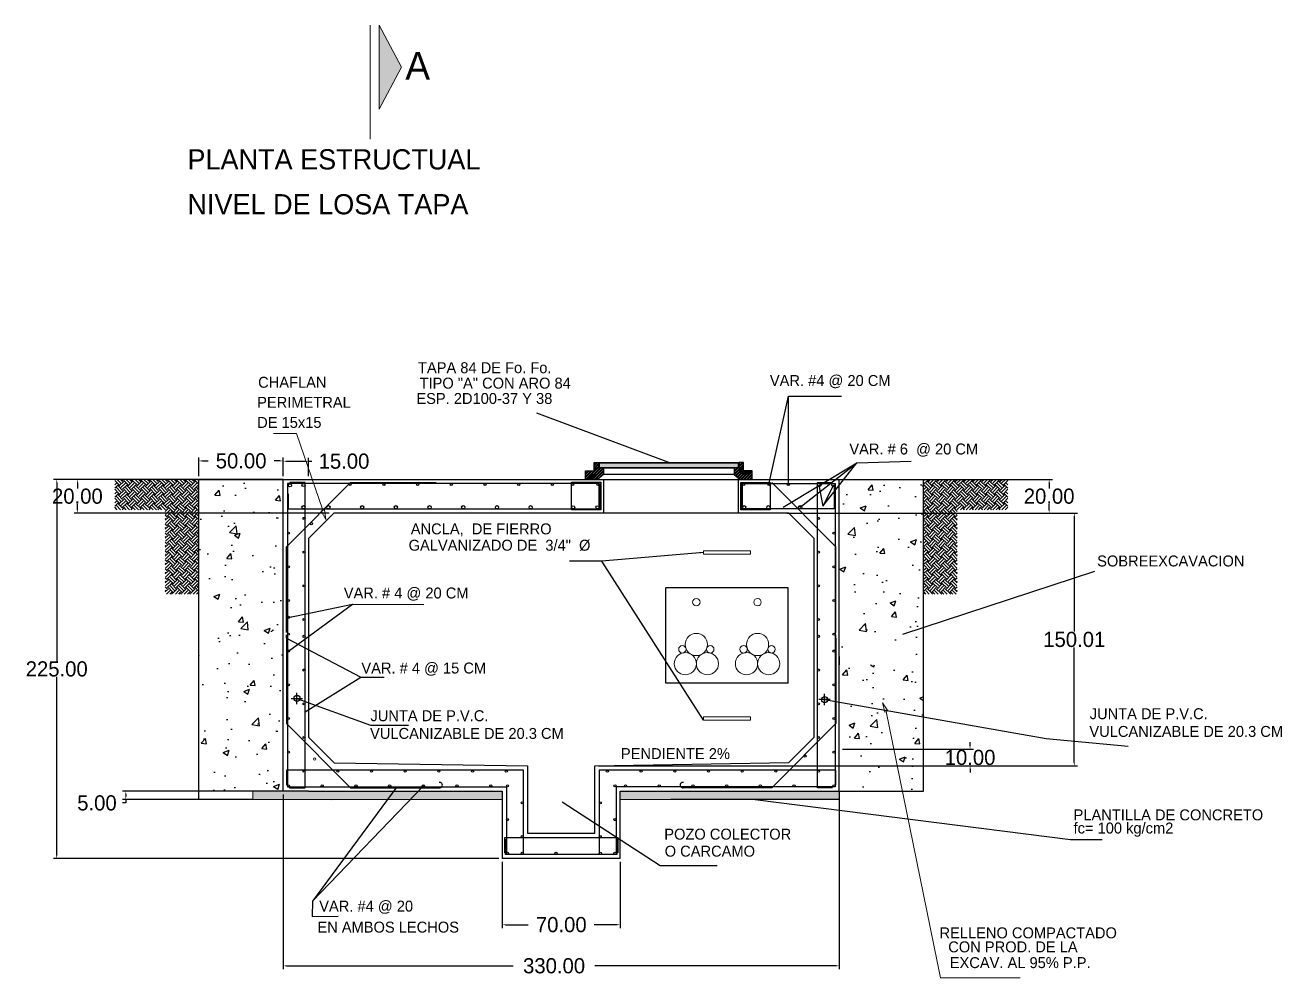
# Model space of a CAD drawing. Header units: centimetres. Extents: x 96 to 420531, y -3168 to 2218.
# Drawn here: x 1192 to 1937, y 1117 to 1683 of the extents above; entities that cross this region are included whole.
import ezdxf

# ---------------------------------------------------------------- set-up
doc = ezdxf.new("R2010")
doc.units = ezdxf.units.CM
doc.header["$LTSCALE"] = 10
doc.header["$MEASUREMENT"] = 0
doc.layers.get('0').update_dxf_attribs({"linetype": 'CONTINUOUS'})
doc.layers.get('DEFPOINTS').update_dxf_attribs({"color": 2, "linetype": 'CONTINUOUS'})
for name, color, linetype in [('CONCRETO', 7, 'CONTINUOUS'), ('DIM', 7, 'CONTINUOUS'), ('Ductos', 30, 'CONTINUOUS'), ('HERRAJE', 13, 'CONTINUOUS'), ('REGISTRO', 1, 'CONTINUOUS'), ('TAPA', 120, 'CONTINUOUS'), ('TEXTOS', 7, 'CONTINUOUS'), ('TIERRA', 32, 'CONTINUOUS'), ('VARILLAS', 30, 'CONTINUOUS')]:
    doc.layers.add(name, color=color, linetype=linetype)
doc.styles.get("Standard").update_dxf_attribs({"font": ''})
doc.styles.add('Zurich', font='')
doc.styles.get('Standard').set_extended_font_data('Zurich Ex BT')
doc.styles.get('Zurich').set_extended_font_data('Zurich Ex BT')
doc.dimstyles.get("Standard").update_dxf_attribs({"dimtxt": 9, "dimasz": 2, "dimexe": 2, "dimexo": 2, "dimgap": 0.09, "dimtad": 0, "dimtih": 1, "dimtoh": 1, "dimzin": 0, "dimdsep": 46, "dimtxsty": 'Standard', "dimcen": 0.09, "dimadec": 0, "dimazin": 0, "dimtfac": 1, "dimtofl": 0, "dimtmove": 0, "dimatfit": 3, "dimfxl": 0, "dimtolj": 1, "dimtzin": 0, "dimarcsym": 0})
pattern_1 = [(45, (846.8889, 1270.7459), (-0.8838835, 0.8838835), []), (45, (846.8889, 1271.3709), (-0.8838835, 0.8838835), [])]

# ---------------------------------------------------------------- blocks, each defined once
blk = doc.blocks.new('_ClosedBlank')
at = {"color": 0, "linetype": 'ByBlock', "lineweight": -2}
for p, q in [((-1, 0.17), (0, 0)), ((-1, 0.17), (-1, -0.17)), ((0, 0), (-1, -0.17))]:
    blk.add_line(p, q, dxfattribs=at)
blk = doc.blocks.new('*D27')
at = {"layer": 'DEFPOINTS', "color": 0}
for p in [(1222.55, 1413.04), (1344.72, 1413.04), (1373.92, 1393.04)]:
    blk.add_point(p, dxfattribs=at)
at = {"layer": 'DIM', "color": 0, "lineweight": -2}
for p, q in [((1342.72, 1413.04), (1220.55, 1413.04)), ((1222.55, 1411.04), (1222.55, 1407.71)), ((1222.55, 1395.04), (1222.55, 1398.37)), ((1371.92, 1393.04), (1220.55, 1393.04))]:
    blk.add_line(p, q, dxfattribs=at)
at = {"layer": 'DIM', "color": 0}
for points in [[(1222.21, 1411.04), (1222.88, 1411.04), (1222.55, 1413.04)], [(1222.21, 1395.04), (1222.88, 1395.04), (1222.55, 1393.04)]]:
    blk.add_solid(points, dxfattribs=at)
at = {"layer": 'DIM', "color": 0, "insert": (1222.55, 1403.04), "char_height": 9, "attachment_point": 5}
blk.add_mtext('\\A1;20.00', dxfattribs=at)
blk = doc.blocks.new('*D28')
at = {"layer": 'DEFPOINTS', "color": 0}
for p in [(1326.62, 1228.04), (1251.28, 1223.04), (1326.62, 1223.04)]:
    blk.add_point(p, dxfattribs=at)
at = {"layer": 'DIM', "color": 0, "lineweight": -2}
for p, q in [((1324.62, 1228.04), (1249.28, 1228.04)), ((1251.28, 1226.04), (1251.28, 1225.04)), ((1324.62, 1223.04), (1249.28, 1223.04)), ((1251.28, 1221.04), (1249.28, 1221.04)), ((1251.28, 1223.04), (1251.28, 1221.04))]:
    blk.add_line(p, q, dxfattribs=at)
at = {"layer": 'DIM', "color": 0}
for points in [[(1250.95, 1226.04), (1251.61, 1226.04), (1251.28, 1228.04)], [(1250.95, 1225.04), (1251.61, 1225.04), (1251.28, 1223.04)]]:
    blk.add_solid(points, dxfattribs=at)
at = {"layer": 'DIM', "color": 0, "insert": (1234.16, 1221.04), "char_height": 9, "attachment_point": 5}
blk.add_mtext('\\A1;5.00', dxfattribs=at)
blk = doc.blocks.new('*D29')
at = {"layer": 'DEFPOINTS', "color": 0}
for p in [(1344.72, 1424.01), (1294.72, 1413.04), (1344.72, 1413.04)]:
    blk.add_point(p, dxfattribs=at)
at = {"layer": 'DIM', "color": 0, "lineweight": -2}
for p, q in [((1294.72, 1415.04), (1294.72, 1426.01)), ((1344.72, 1415.04), (1344.72, 1426.01)), ((1296.72, 1424.01), (1300.09, 1424.01)), ((1342.72, 1424.01), (1339.35, 1424.01))]:
    blk.add_line(p, q, dxfattribs=at)
at = {"layer": 'DIM', "color": 0}
for points in [[(1296.72, 1424.34), (1296.72, 1423.67), (1294.72, 1424.01)], [(1342.72, 1424.34), (1342.72, 1423.67), (1344.72, 1424.01)]]:
    blk.add_solid(points, dxfattribs=at)
at = {"layer": 'DIM', "color": 0, "insert": (1319.72, 1424.01), "char_height": 9, "attachment_point": 5}
blk.add_mtext('\\A1;50.00', dxfattribs=at)
blk = doc.blocks.new('*D30')
at = {"layer": 'DEFPOINTS', "color": 0}
for p in [(1359.72, 1423.82), (1344.72, 1413.04), (1359.72, 1413.04)]:
    blk.add_point(p, dxfattribs=at)
at = {"layer": 'DIM', "color": 0, "lineweight": -2}
for p, q in [((1344.72, 1415.04), (1344.72, 1425.82)), ((1359.72, 1415.04), (1359.72, 1425.82)), ((1346.72, 1423.82), (1357.72, 1423.82)), ((1359.72, 1423.82), (1361.72, 1423.82))]:
    blk.add_line(p, q, dxfattribs=at)
at = {"layer": 'DIM', "color": 0}
for points in [[(1346.72, 1424.16), (1346.72, 1423.49), (1344.72, 1423.82)], [(1357.72, 1424.16), (1357.72, 1423.49), (1359.72, 1423.82)]]:
    blk.add_solid(points, dxfattribs=at)
at = {"layer": 'DIM', "color": 0, "insert": (1380.78, 1423.82), "char_height": 9, "attachment_point": 5}
blk.add_mtext('\\A1;15.00', dxfattribs=at)
blk = doc.blocks.new('*D31')
at = {"layer": 'DEFPOINTS', "color": 0}
for p in [(1674.72, 1413.04), (1641.55, 1393.04), (1799.27, 1393.04)]:
    blk.add_point(p, dxfattribs=at)
at = {"layer": 'DIM', "color": 0, "lineweight": -2}
for p, q in [((1676.72, 1413.04), (1801.27, 1413.04)), ((1799.27, 1411.04), (1799.27, 1407.71)), ((1799.27, 1395.04), (1799.27, 1398.37)), ((1643.55, 1393.04), (1801.27, 1393.04))]:
    blk.add_line(p, q, dxfattribs=at)
at = {"layer": 'DIM', "color": 0}
for points in [[(1798.94, 1411.04), (1799.6, 1411.04), (1799.27, 1413.04)], [(1798.94, 1395.04), (1799.6, 1395.04), (1799.27, 1393.04)]]:
    blk.add_solid(points, dxfattribs=at)
at = {"layer": 'DIM', "color": 0, "insert": (1799.27, 1403.04), "char_height": 9, "attachment_point": 5}
blk.add_mtext('\\A1;20.00', dxfattribs=at)
blk = doc.blocks.new('*D32')
at = {"layer": 'DEFPOINTS', "color": 0}
for p in [(1644.72, 1393.04), (1529.72, 1243.04), (1814.18, 1243.04)]:
    blk.add_point(p, dxfattribs=at)
at = {"layer": 'DIM', "color": 0, "lineweight": -2}
for p, q in [((1646.72, 1393.04), (1816.18, 1393.04)), ((1814.18, 1391.04), (1814.18, 1322.7)), ((1814.18, 1245.04), (1814.18, 1313.37)), ((1531.72, 1243.04), (1816.18, 1243.04))]:
    blk.add_line(p, q, dxfattribs=at)
at = {"layer": 'DIM', "color": 0}
for points in [[(1813.85, 1391.04), (1814.52, 1391.04), (1814.18, 1393.04)], [(1813.85, 1245.04), (1814.52, 1245.04), (1814.18, 1243.04)]]:
    blk.add_solid(points, dxfattribs=at)
at = {"layer": 'DIM', "color": 0, "insert": (1814.18, 1318.04), "char_height": 9, "attachment_point": 5}
blk.add_mtext('\\A1;150.01', dxfattribs=at)
blk = doc.blocks.new('*D33')
at = {"layer": 'DEFPOINTS', "color": 0}
for p in [(1674.72, 1253.04), (1752.34, 1253.04), (1674.72, 1243.04)]:
    blk.add_point(p, dxfattribs=at)
at = {"layer": 'DIM', "color": 0, "lineweight": -2}
for p, q in [((1676.72, 1253.04), (1754.34, 1253.04)), ((1752.34, 1255.04), (1752.34, 1257.04)), ((1676.72, 1243.04), (1754.34, 1243.04)), ((1752.34, 1241.04), (1752.34, 1239.04))]:
    blk.add_line(p, q, dxfattribs=at)
at = {"layer": 'DIM', "color": 0}
for points in [[(1752, 1255.04), (1752.67, 1255.04), (1752.34, 1253.04)], [(1752, 1241.04), (1752.67, 1241.04), (1752.34, 1243.04)]]:
    blk.add_solid(points, dxfattribs=at)
at = {"layer": 'DIM', "color": 0, "insert": (1752.34, 1248.04), "char_height": 9, "attachment_point": 5}
blk.add_mtext('\\A1;10.00', dxfattribs=at)
blk = doc.blocks.new('*D36')
at = {"layer": 'DEFPOINTS', "color": 0}
for p in [(1474.72, 1188.04), (1544.72, 1188.04), (1544.72, 1148.82)]:
    blk.add_point(p, dxfattribs=at)
at = {"layer": 'DIM', "color": 0, "lineweight": -2}
for p, q in [((1474.72, 1186.04), (1474.72, 1146.82)), ((1544.72, 1186.04), (1544.72, 1146.82)), ((1476.72, 1148.82), (1490.14, 1148.82)), ((1542.72, 1148.82), (1529.3, 1148.82))]:
    blk.add_line(p, q, dxfattribs=at)
at = {"layer": 'DIM', "color": 0}
for points in [[(1476.72, 1149.15), (1476.72, 1148.49), (1474.72, 1148.82)], [(1542.72, 1149.15), (1542.72, 1148.49), (1544.72, 1148.82)]]:
    blk.add_solid(points, dxfattribs=at)
at = {"layer": 'DIM', "color": 0, "insert": (1509.72, 1148.82), "char_height": 9, "attachment_point": 5}
blk.add_mtext('\\A1;70.00', dxfattribs=at)
blk = doc.blocks.new('*D37')
at = {"layer": 'DEFPOINTS', "color": 0}
for p in [(1344.72, 1228.04), (1674.72, 1228.04), (1674.72, 1124.41)]:
    blk.add_point(p, dxfattribs=at)
at = {"layer": 'DIM', "color": 0, "lineweight": -2}
for p, q in [((1344.72, 1226.04), (1344.72, 1122.41)), ((1674.72, 1226.04), (1674.72, 1122.41)), ((1346.72, 1124.41), (1481.24, 1124.41)), ((1672.72, 1124.41), (1529.68, 1124.41))]:
    blk.add_line(p, q, dxfattribs=at)
at = {"layer": 'DIM', "color": 0}
for points in [[(1346.72, 1124.74), (1346.72, 1124.07), (1344.72, 1124.41)], [(1672.72, 1124.74), (1672.72, 1124.07), (1674.72, 1124.41)]]:
    blk.add_solid(points, dxfattribs=at)
at = {"layer": 'DIM', "color": 0, "insert": (1505.46, 1124.41), "char_height": 9, "attachment_point": 5}
blk.add_mtext('\\A1;330.00', dxfattribs=at)
blk = doc.blocks.new('*D79')
at = {"layer": 'DEFPOINTS', "color": 0}
for p in [(1294.72, 1413.04), (1210.28, 1188.04), (1474.72, 1188.04)]:
    blk.add_point(p, dxfattribs=at)
at = {"layer": 'DIM', "color": 0, "lineweight": -2}
for p, q in [((1292.72, 1413.04), (1208.28, 1413.04)), ((1210.28, 1411.04), (1210.28, 1305.2)), ((1210.28, 1190.04), (1210.28, 1295.87)), ((1472.72, 1188.04), (1208.28, 1188.04))]:
    blk.add_line(p, q, dxfattribs=at)
at = {"layer": 'DIM', "color": 0}
for points in [[(1209.95, 1411.04), (1210.62, 1411.04), (1210.28, 1413.04)], [(1209.95, 1190.04), (1210.62, 1190.04), (1210.28, 1188.04)]]:
    blk.add_solid(points, dxfattribs=at)
at = {"layer": 'DIM', "color": 0, "insert": (1210.28, 1300.54), "char_height": 9, "attachment_point": 5}
blk.add_mtext('\\A1;225.00', dxfattribs=at)

msp = doc.modelspace()

# ---------------------------------------------------------------- hatches: boundary and pattern name
at = {"layer": 'CONCRETO'}
h = msp.add_hatch(dxfattribs=at)
h.set_pattern_fill('AR-CONC', color=256, scale=5, style=0)
h.set_pattern_definition([(50, (-8725.815, 2984.308), (35.86301, -3.13761), [3.75, -41.25]), (355, (-8725.815, 2984.308), (-6.93757, 37.60961), [3, -33]), (100.4514, (-8722.826, 2984.046), (28.92547, 34.47198), [3.18701, -35.0571]), (46.1842, (-8725.815, 2994.31), (53.36205, -8.27595), [5.625, -61.875]), (96.6356, (-8721.37, 2993.62), (46.73314, 48.7059), [4.78051, -52.58565]), (351.1842, (-8725.815, 2994.31), (46.7331, 48.70593), [4.5, -49.5]), (21, (-8720.815, 2991.808), (29.84535, -20.130945), [3.75, -41.25]), (326, (-8720.815, 2991.808), (12.16577, 36.2575), [3, -33]), (71.4514, (-8718.328, 2990.13), (42.01113, 16.12652), [3.18701, -35.0571]), (37.5, (-8725.815, 2984.308), (0.607993, 16.644693), [0, -32.6, 0, -33.5, 0, -33.125]), (7.5, (-8725.815, 2984.308), (13.153477, 19.720586), [0, -19.1, 0, -31.85, 0, -12.625]), (327.5, (-8736.965, 2984.308), (26.691122, -1.127744), [0, -12.5, 0, -39, 0, -51.75]), (317.5, (-8741.965, 2984.308), (29.15931, 5.00525), [0, -16.25, 0, -25.9, 0, -36.75])])
h.paths.add_polyline_path([(1724.722, 1413.037), (1674.722, 1413.037), (1674.722, 1320.38), (1674.722, 1308.035), (1724.722, 1308.035)])
h.paths.add_polyline_path([(1700.286, 1280.445), (1703.505, 1275.622), (1702.636, 1275.23), (1712.256, 1228.035), (1724.722, 1228.035), (1724.722, 1303.035), (1674.722, 1303.035), (1674.722, 1228.035), (1712.256, 1228.035), (1702.636, 1275.23), (1701.766, 1274.839)])
h.paths.add_polyline_path([(1294.722, 1228.035), (1344.722, 1228.035), (1344.722, 1413.037), (1294.722, 1413.037)])
h.paths.add_polyline_path([(1326.622, 1228.035), (1294.722, 1228.035), (1294.722, 1223.035), (1326.622, 1223.035)])
h = msp.add_hatch(dxfattribs=at)
h.set_pattern_fill('AR-CONC', color=256, style=0)
h.set_pattern_definition([(50, (-2696.422, 2211.378), (7.172602, -0.627521), [0.75, -8.25]), (355, (-2696.422, 2211.378), (-1.387513, 7.521921), [0.6, -6.6]), (100.4514, (-2695.8244, 2211.326), (5.785094, 6.894395), [0.637402, -7.011421]), (46.1842, (-2696.422, 2213.378), (10.67241, -1.65519), [1.125, -12.375]), (96.6356, (-2695.533, 2213.24), (9.346627, 9.741179), [0.956103, -10.51713]), (351.1842, (-2696.422, 2213.378), (9.34662, 9.741186), [0.9, -9.9]), (21, (-2695.422, 2212.878), (5.9690705, -4.026189), [0.75, -8.25]), (326, (-2695.422, 2212.878), (2.433153, 7.2515), [0.6, -6.6]), (71.4514, (-2694.925, 2212.5425), (8.402226, 3.225305), [0.637402, -7.011421]), (37.5, (-2696.422, 2211.378), (0.1215986, 3.3289385), [0, -6.52, 0, -6.7, 0, -6.625]), (7.5, (-2696.422, 2211.378), (2.6306954, 3.944117), [0, -3.82, 0, -6.37, 0, -2.525]), (327.5, (-2698.652, 2211.378), (5.3382244, -0.2255487), [0, -2.5, 0, -7.8, 0, -10.35]), (317.5, (-2699.652, 2211.378), (5.8318617, 1.00105), [0, -3.25, 0, -5.18, 0, -7.35])])
h.paths.add_polyline_path([(1674.722, 1228.035), (1644.722, 1228.035), (1544.722, 1228.035), (1544.722, 1223.035), (1574.722, 1223.035), (1674.722, 1223.035)])
h.paths.add_polyline_path([(1474.722, 1228.035), (1359.722, 1228.035), (1344.722, 1228.035), (1326.622, 1228.035), (1326.622, 1223.035), (1474.722, 1223.035)])
at = {"layer": 'HERRAJE'}
h = msp.add_hatch(dxfattribs=at)
h.set_pattern_fill('STEEL', color=256, scale=10, style=0)
h.set_pattern_definition(pattern_1)
h.paths.add_polyline_path([(1529.172, 1418.037), (1524.172, 1418.037), (1524.172, 1413.037), (1531.322, 1413.037), (1534.822, 1416.037), (1534.822, 1419.837), (1531.822, 1419.837), (1531.822, 1423.037), (1529.172, 1423.037)])
h = msp.add_hatch(dxfattribs=at)
h.set_pattern_fill('STEEL', color=256, scale=10, style=0)
h.set_pattern_definition(pattern_1)
h.paths.add_polyline_path([(1617.972, 1418.037), (1617.972, 1423.037), (1615.322, 1423.037), (1615.322, 1419.837), (1612.322, 1419.837), (1612.322, 1416.037), (1615.822, 1413.037), (1622.972, 1413.037), (1622.972, 1418.037)])
at = {"layer": 'TAPA'}
h = msp.add_hatch(dxfattribs=at)
h.set_pattern_fill('DOTS', color=256, scale=10, style=0)
h.set_pattern_definition([(0, (-8725.81475, 2954.30785), (0.3125, 0.625), [0, -0.625])])
h.paths.add_polyline_path([(1532.422, 1422.837), (1614.722, 1422.837), (1614.722, 1419.837), (1532.422, 1419.837)])
at = {"layer": 'TIERRA'}
h = msp.add_hatch(dxfattribs=at)
h.set_pattern_fill('EARTH', color=256, scale=15, angle=45, style=0)
h.set_pattern_definition([(135, (4747.543, 126.4145), (-4e-16, 5.303301), [3.75, -3.75]), (135, (4748.5374, 127.409), (-4e-16, 5.303301), [3.75, -3.75]), (135, (4749.5318, 128.4033), (-4e-16, 5.303301), [3.75, -3.75]), (45, (4749.5318, 129.066), (5.303301, 4e-16), [3.75, -3.75]), (45, (4748.5374, 130.0605), (5.303301, 4e-16), [3.75, -3.75]), (45, (4747.543, 131.055), (5.303301, 4e-16), [3.75, -3.75])])
h.paths.add_polyline_path([(1294.722, 1413.037), (1244.722, 1413.037), (1244.722, 1395.037), (1274.722, 1395.037), (1274.722, 1345.037), (1294.722, 1345.037), (1294.722, 1393.037)])
h = msp.add_hatch(dxfattribs=at)
h.set_pattern_fill('EARTH', color=256, scale=15, angle=45, style=0)
h.set_pattern_definition([(45, (-1728.0996, 126.4145), (4e-16, 5.303301), [3.75, -3.75]), (45, (-1729.094, 127.409), (4e-16, 5.303301), [3.75, -3.75]), (45, (-1730.0883, 128.4033), (4e-16, 5.303301), [3.75, -3.75]), (135, (-1730.0883, 129.066), (-5.303301, 4e-16), [3.75, -3.75]), (135, (-1729.094, 130.0605), (-5.303301, 4e-16), [3.75, -3.75]), (135, (-1728.0996, 131.055), (-5.303301, 4e-16), [3.75, -3.75])])
h.paths.add_polyline_path([(1724.722, 1413.037), (1774.722, 1413.037), (1774.722, 1395.037), (1744.722, 1395.037), (1744.722, 1345.037), (1724.722, 1345.037), (1724.722, 1393.037)])

# ---------------------------------------------------------------- linework, layer by layer
at = {"layer": 'CONCRETO'}
for p, q in [((1294.722, 1223.035), (1294.722, 1413.037)), ((1344.722, 1413.037), (1294.722, 1413.037)), ((1344.722, 1228.035), (1344.722, 1413.037)), ((1674.722, 1413.037), (1724.722, 1413.037)), ((1674.722, 1320.38), (1674.722, 1413.037)), ((1724.722, 1228.035), (1724.722, 1413.037)), ((1674.722, 1228.035), (1674.722, 1320.38)), ((1344.722, 1228.035), (1326.622, 1228.035)), ((1674.722, 1228.035), (1724.722, 1228.035)), ((1674.722, 1228.035), (1674.722, 1223.035)), ((1326.622, 1223.035), (1294.722, 1223.035)), ((1674.722, 1223.035), (1574.722, 1223.035))]:
    msp.add_line(p, q, dxfattribs=at)
at = {"layer": 'DIM'}
for p, q in [((1294.722, 1413.037), (1344.722, 1413.037)), ((1344.722, 1228.035), (1294.722, 1228.035)), ((1674.722, 1226.035), (1674.722, 1194.255))]:
    msp.add_line(p, q, dxfattribs=at)
at = {"layer": 'Ductos'}
for centre in [(1348.718, 1409.555), (1356.762, 1409.689), (1662.759, 1409.69), (1671.205, 1409.69), (1356.762, 1396.51), (1371.548, 1396.526), (1391.548, 1396.526), (1411.548, 1396.526), (1431.548, 1396.526), (1451.548, 1396.526), (1471.548, 1396.526), (1491.548, 1396.526), (1618.271, 1396.526), (1632.588, 1396.526), (1651.548, 1396.526)]:
    msp.add_circle(centre, 0.95, dxfattribs=at)
at = {"layer": 'HERRAJE'}
for p, q in [((1531.822, 1423.037), (1615.322, 1423.037)), ((1534.822, 1419.837), (1612.322, 1419.837)), ((1398.622, 1413.037), (1483.122, 1413.037)), ((1531.322, 1413.037), (1615.822, 1413.037)), ((1612.322, 1416.037), (1534.822, 1416.037))]:
    msp.add_line(p, q, dxfattribs=at)
for points in [[(1524.172, 1418.037), (1529.172, 1418.037), (1529.172, 1423.037), (1531.822, 1423.037), (1531.822, 1419.837), (1534.822, 1419.837), (1534.822, 1416.037), (1531.322, 1413.037), (1524.172, 1413.037)], [(1615.322, 1423.037), (1615.322, 1419.837), (1612.322, 1419.837), (1612.322, 1416.037), (1615.822, 1413.037), (1622.972, 1413.037), (1622.972, 1418.037), (1617.972, 1418.037), (1617.972, 1423.037)]]:
    msp.add_lwpolyline(points, close=True, dxfattribs=at)
at = {"layer": 'REGISTRO'}
for p, q in [((1344.722, 1413.037), (1674.722, 1413.037)), ((1357.721, 1411.128), (1348.721, 1411.128)), ((1534.722, 1413.037), (1534.722, 1393.386)), ((1614.722, 1413.037), (1614.722, 1393.041)), ((1671.722, 1408.541), (1671.722, 1404.541)), ((1515.822, 1395.541), (1515.822, 1395.041)), ((1655.666, 1393.041), (1659.722, 1393.041)), ((1571.728, 1292.087), (1571.728, 1348.672)), ((1644.41, 1348.672), (1571.728, 1348.672)), ((1644.41, 1292.087), (1644.41, 1348.672)), ((1294.722, 1338.309), (1294.722, 1339.153)), ((1644.41, 1292.087), (1571.728, 1292.087)), ((1359.722, 1228.035), (1344.722, 1228.035)), ((1359.722, 1228.035), (1474.722, 1228.035)), ((1474.722, 1228.036), (1474.722, 1188.036)), ((1542.222, 1230.535), (1542.222, 1230.536)), ((1544.722, 1228.035), (1644.722, 1228.035)), ((1544.722, 1188.036), (1544.722, 1228.035)), ((1644.722, 1228.035), (1674.722, 1228.035)), ((1489.722, 1203.036), (1529.722, 1203.036)), ((1544.722, 1188.036), (1474.722, 1188.036))]:
    msp.add_line(p, q, dxfattribs=at)
at = {"layer": 'REGISTRO', "lineweight": 5}
msp.add_line((1359.722, 1260.035), (1359.722, 1320.38), dxfattribs=at)
at = {"layer": 'REGISTRO'}
for points in [[(1529.722, 1243.035), (1644.722, 1245.035), (1659.722, 1260.035), (1659.722, 1320.38), (1659.722, 1378.041), (1644.722, 1393.041), (1374.722, 1393.041), (1359.722, 1378.041), (1359.722, 1320.38), (1359.722, 1260.035), (1374.853, 1244.904), (1489.722, 1243.036), (1489.722, 1203.036), (1529.722, 1203.036), (1529.722, 1243.036)], [(1357.222, 1230.035), (1348.222, 1230.035)]]:
    msp.add_lwpolyline(points, dxfattribs=at)
at = {"layer": 'REGISTRO', "lineweight": 5}
for points in [[(1594.112, 1368.672), (1622.026, 1368.672), (1622.026, 1370.562), (1594.112, 1370.562)], [(1594.112, 1270.197), (1622.026, 1270.197), (1622.026, 1272.087), (1594.112, 1272.087)]]:
    msp.add_lwpolyline(points, close=True, dxfattribs=at)
at = {"layer": 'TAPA'}
msp.add_lwpolyline([(1532.422, 1422.837), (1614.722, 1422.837), (1614.722, 1419.837), (1532.422, 1419.837)], close=True, dxfattribs=at)
at = {"layer": 'TEXTOS', "color": 0, "lineweight": 5}
msp.add_line((1396.4, 1615.011), (1396.4, 1682.575), dxfattribs=at)
at = {"layer": 'TEXTOS', "lineweight": 5}
for p, q in [((1401.714, 1682.575), (1414.938, 1657.6)), ((1401.714, 1632.625), (1401.714, 1682.575)), ((1414.938, 1657.6), (1401.714, 1632.625)), ((1344.722, 1413.037), (1344.722, 1320.38)), ((1344.722, 1320.38), (1344.722, 1413.037)), ((1601.103, 1393.091), (1601.103, 1393.041)), ((1344.3, 1383.75), (1344.3, 1383.75)), ((1671.166, 1383.75), (1671.166, 1383.75)), ((1359.722, 1320.38), (1359.722, 1378.041)), ((1343.776, 1371.278), (1343.776, 1371.278)), ((1671.691, 1371.278), (1671.691, 1371.278)), ((1344.716, 1362.621), (1344.417, 1364.238)), ((1344.192, 1354.623), (1344.192, 1354.623)), ((1344.224, 1351.068), (1344.224, 1351.068)), ((1344.455, 1332.83), (1344.455, 1332.83)), ((1343.996, 1323.223), (1343.996, 1323.223)), ((1344.148, 1318.386), (1344.148, 1318.386)), ((1671.319, 1318.386), (1671.319, 1318.386)), ((1344.615, 1300.91), (1344.615, 1300.91)), ((1347.897, 1290.541), (1347.897, 1290.541)), ((1700.666, 1278.414), (1700.666, 1278.414)), ((1344.722, 1228.035), (1326.622, 1228.035)), ((1326.622, 1228.035), (1326.622, 1223.035)), ((1326.689, 1224.714), (1326.689, 1224.714)), ((1326.803, 1227.979), (1326.803, 1227.979)), ((1326.823, 1224.487), (1326.823, 1224.487)), ((1331.378, 1228.109), (1331.378, 1228.109)), ((1332.661, 1228.499), (1332.661, 1228.499)), ((1397.677, 1227.994), (1397.677, 1227.994)), ((1422.142, 1228.023), (1422.175, 1228.035)), ((1474.231, 1227.889), (1474.231, 1227.889)), ((1560.701, 1227.976), (1560.701, 1227.976)), ((1572.708, 1227.851), (1572.708, 1227.851)), ((1654.037, 1227.948), (1654.037, 1227.948)), ((1474.722, 1223.035), (1326.622, 1223.035)), ((1373.136, 1222.726), (1373.136, 1222.726)), ((1384.745, 1222.996), (1384.745, 1222.996)), ((1387.884, 1223.021), (1387.884, 1223.021)), ((1574.722, 1223.035), (1544.722, 1223.035))]:
    msp.add_line(p, q, dxfattribs=at)
at = {"layer": 'TEXTOS'}
for p, q in [((1674.722, 1308.035), (1674.722, 1303.035)), ((1349.456, 1283.083), (1352.809, 1283.088)), ((1352.809, 1283.088), (1352.809, 1286.441)), ((1352.809, 1283.088), (1356.161, 1283.093)), ((1352.809, 1279.735), (1352.809, 1283.088)), ((1665.992, 1282.371), (1666.008, 1285.723)), ((1665.992, 1282.371), (1662.64, 1282.391)), ((1665.977, 1279.018), (1665.992, 1282.371)), ((1669.345, 1282.351), (1665.992, 1282.371))]:
    msp.add_line(p, q, dxfattribs=at)
at = {"layer": 'TEXTOS', "lineweight": 5}
msp.add_lwpolyline([(1368.228, 1394.723), (1352.561, 1440.245), (1339.018, 1440.245)], dxfattribs=at)
at = {"layer": 'TEXTOS', "lineweight": 5, "extrusion": (0, 0, -1)}
msp.add_lwpolyline([(-1702.636, 1275.23), (-1734.834, 1117.279), (-1782.038, 1117.279)], dxfattribs=at)
at = {"layer": 'TEXTOS', "linetype": 'Continuous', "lineweight": 5}
for centre, radius in [((1589.88, 1340.17), 2.195), ((1626.221, 1340.17), 2.195), ((1589.88, 1315.08), 6.585), ((1589.88, 1315.08), 6.585), ((1626.221, 1315.08), 6.585), ((1626.221, 1315.08), 6.585), ((1581.601, 1312.216), 2.195), ((1598.158, 1312.216), 2.195), ((1617.942, 1312.216), 2.195), ((1634.499, 1312.216), 2.195), ((1583.313, 1303.672), 6.585), ((1596.484, 1303.672), 6.585), ((1619.654, 1303.672), 6.585), ((1632.825, 1303.672), 6.585)]:
    msp.add_circle(centre, radius, dxfattribs=at)
at = {"layer": 'TEXTOS'}
for centre in [(1352.809, 1283.088), (1665.992, 1282.371)]:
    msp.add_circle(centre, 1.804, dxfattribs=at)
at = {"layer": 'TEXTOS', "lineweight": 5}
msp.add_solid([(1401.714, 1632.625), (1401.714, 1682.575), (1414.938, 1657.6)], dxfattribs=at)
at = {"layer": 'VARILLAS'}
for p, q in [((1616.722, 1395.541), (1616.722, 1410.654)), ((1672.722, 1373.041), (1634.722, 1411.128)), ((1347.722, 1404.541), (1347.722, 1395.541)), ((1671.722, 1404.541), (1671.722, 1395.541)), ((1671.722, 1395.541), (1616.722, 1395.541)), ((1672.722, 1322.241), (1672.722, 1373.041)), ((1346.722, 1318.922), (1346.724, 1320.717)), ((1672.722, 1318.922), (1672.719, 1320.717)), ((1435.522, 1230.035), (1437.316, 1230.038))]:
    msp.add_line(p, q, dxfattribs=at)
at = {"layer": 'VARILLAS', "lineweight": 5}
msp.add_line((1674.722, 1259.484), (1674.722, 1228.035), dxfattribs=at)
at = {"layer": 'VARILLAS'}
for points in [[(1346.722, 1322.241), (1346.722, 1373.041), (1384.722, 1411.128), (1435.522, 1411.128)], [(1532.194, 1395.541), (1532.194, 1410.628), (1347.222, 1410.628), (1347.222, 1320.38), (1347.222, 1230.535), (1477.222, 1230.535), (1477.222, 1190.536)], [(1347.722, 1395.541), (1532.722, 1395.541), (1532.722, 1410.628)], [(1348.721, 1230.035), (1357.721, 1230.035), (1357.721, 1320.38), (1357.721, 1411.128), (1348.721, 1411.128)], [(1515.822, 1395.541), (1515.822, 1410.888), (1515.822, 1411.388), (1533.222, 1411.388), (1533.222, 1395.041), (1515.822, 1395.041)], [(1617.222, 1395.541), (1617.222, 1410.628), (1672.222, 1410.628), (1672.222, 1230.535), (1542.222, 1230.535), (1542.222, 1190.536)], [(1661.722, 1320.38), (1661.722, 1411.128), (1670.722, 1411.128)], [(1670.722, 1230.035), (1661.722, 1230.035), (1661.722, 1320.38)], [(1346.722, 1318.922), (1346.722, 1268.122), (1384.722, 1230.035), (1435.522, 1230.035)], [(1672.722, 1318.922), (1672.722, 1268.122), (1634.722, 1230.035), (1582.127, 1230.038)], [(1487.222, 1190.536), (1487.222, 1240.535), (1347.222, 1240.535), (1346.722, 1240.535), (1346.722, 1231.535)], [(1672.722, 1231.535), (1672.722, 1240.535), (1532.222, 1240.535), (1532.222, 1190.536)], [(1476.222, 1191.536), (1476.222, 1200.536), (1543.222, 1200.536), (1543.222, 1191.536)], [(1542.722, 1199.538), (1542.722, 1190.536), (1476.722, 1190.536), (1476.722, 1199.536)]]:
    msp.add_lwpolyline(points, dxfattribs=at)
msp.add_lwpolyline([(1616.222, 1395.041), (1616.222, 1411.128), (1633.622, 1411.128), (1633.622, 1395.041)], close=True, dxfattribs=at)
for centre, radius in [((1384.473, 1409.997), 0.635), ((1404.473, 1409.997), 0.635), ((1424.473, 1409.997), 0.635), ((1444.473, 1409.997), 0.635), ((1464.473, 1409.997), 0.635), ((1484.473, 1409.997), 0.635), ((1504.473, 1409.997), 0.635), ((1516.454, 1410.002), 0.635), ((1531.512, 1410.002), 0.635), ((1617.922, 1409.998), 0.635), ((1632.932, 1409.998), 0.635), ((1644.505, 1409.998), 0.635), ((1516.794, 1396.461), 0.95), ((1531.206, 1396.492), 0.95), ((1357.092, 1389.895), 0.635), ((1361.355, 1386.765), 0.635), ((1662.352, 1389.895), 0.635), ((1347.875, 1381.168), 0.635), ((1671.568, 1381.168), 0.635), ((1357.092, 1369.895), 0.635), ((1662.352, 1369.895), 0.635), ((1347.875, 1361.168), 0.635), ((1671.568, 1361.168), 0.635), ((1357.092, 1349.895), 0.635), ((1662.352, 1349.895), 0.635), ((1347.875, 1341.168), 0.635), ((1671.568, 1341.168), 0.635), ((1347.875, 1331.168), 0.635), ((1357.092, 1329.895), 0.635), ((1662.352, 1329.895), 0.635), ((1347.875, 1321.168), 0.635), ((1357.092, 1319.895), 0.635), ((1662.352, 1319.895), 0.635), ((1671.568, 1321.168), 0.635), ((1347.875, 1311.168), 0.635), ((1671.568, 1311.168), 0.635), ((1357.092, 1299.895), 0.635), ((1662.352, 1299.895), 0.635), ((1347.875, 1291.168), 0.635), ((1671.568, 1291.168), 0.635), ((1357.092, 1279.895), 0.635), ((1662.352, 1279.895), 0.635), ((1347.875, 1271.168), 0.635), ((1671.568, 1271.168), 0.635), ((1357.092, 1259.895), 0.635), ((1662.352, 1259.895), 0.635), ((1347.875, 1251.168), 0.635), ((1654.431, 1248.875), 0.635), ((1671.568, 1251.168), 0.635), ((1357.092, 1239.895), 0.635), ((1377.092, 1239.895), 0.635), ((1397.092, 1239.895), 0.635), ((1417.092, 1239.895), 0.635), ((1437.092, 1239.895), 0.635), ((1457.092, 1239.895), 0.635), ((1477.087, 1239.915), 0.635), ((1537.092, 1239.895), 0.635), ((1557.092, 1239.895), 0.635), ((1577.092, 1239.895), 0.635), ((1597.092, 1239.895), 0.635), ((1617.092, 1239.895), 0.635), ((1637.092, 1239.895), 0.635), ((1662.352, 1239.895), 0.635), ((1347.875, 1231.168), 0.635), ((1367.875, 1231.168), 0.635), ((1387.875, 1231.168), 0.635), ((1407.875, 1231.168), 0.635), ((1427.875, 1231.168), 0.635), ((1447.875, 1231.168), 0.635), ((1467.875, 1231.168), 0.635), ((1477.851, 1231.194), 0.635), ((1541.593, 1231.194), 0.635), ((1547.875, 1231.168), 0.635), ((1567.875, 1231.168), 0.635), ((1587.875, 1231.168), 0.635), ((1607.875, 1231.168), 0.635), ((1627.875, 1231.168), 0.635), ((1647.875, 1231.168), 0.635), ((1671.568, 1231.168), 0.635), ((1486.586, 1221.164), 0.635), ((1532.858, 1221.164), 0.635), ((1477.851, 1211.194), 0.635), ((1541.593, 1211.194), 0.635), ((1486.586, 1201.164), 0.635), ((1532.858, 1201.164), 0.635), ((1477.851, 1191.194), 0.635), ((1486.582, 1191.253), 0.635), ((1506.582, 1191.253), 0.635), ((1532.868, 1191.194), 0.635), ((1541.575, 1191.16), 0.635)]:
    msp.add_circle(centre, radius, dxfattribs=at)
at = {"layer": 'VARILLAS', "lineweight": 5}
msp.add_circle((1363.393, 1247.082), 0.715, dxfattribs=at)
at = {"layer": 'VARILLAS'}
for centre, start, end in [((1437.569, 1231.627), 260.967999, 101.390414), ((1581.874, 1231.627), 78.609586, 279.032001)]:
    msp.add_arc(centre, 1.609, start, end, dxfattribs=at)

# ---------------------------------------------------------------- block references
at = {"layer": 'TEXTOS', "lineweight": 5, "xscale": 5.719477849638136, "yscale": 5.719477849605028, "zscale": 5.71947784961886, "rotation": 288.991210586039}
msp.add_blockref('_ClosedBlank', (1370.089, 1389.315), dxfattribs=at)
at = {"layer": 'TEXTOS', "lineweight": 5, "extrusion": (0, 0, -1), "xscale": 5.719477849639829, "yscale": 5.719477849605028, "zscale": 5.71947784961886, "rotation": 65.74947305178941}
msp.add_blockref('_ClosedBlank', (-1700.286, 1280.445), dxfattribs=at)

# ---------------------------------------------------------------- texts
at = {"layer": 'CONCRETO', "lineweight": 5, "style": 'Zurich'}
msp.add_text('PENDIENTE 2%', height=6.5, dxfattribs=at).set_placement((1545.116, 1247.085))
at = {"layer": 'TEXTOS', "color": 0, "lineweight": 5}
for s, height, p in [('A', 16.417, (1417.201, 1650.265)), ('PLANTA ESTRUCTUAL ', 12, (1287.86, 1596.943)), ('NIVEL DE LOSA TAPA', 12, (1287.86, 1570.3))]:
    msp.add_text(s, height=height, dxfattribs=at).set_placement(p)
at = {"layer": 'TEXTOS', "linetype": 'Continuous', "lineweight": 5}
for s, p in [('TAPA 84 DE Fo. Fo.', (1424.697, 1476.069)), ('TIPO "A" CON ARO 84', (1425.644, 1466.905)), ('ESP. 2D100-37 Y 38', (1423.731, 1457.797)), ('ANCLA,  DE FIERRO', (1420.425, 1380.432)), ('GALVANIZADO DE  3/4"  %%C', (1419.132, 1370.733))]:
    msp.add_text(s, height=6.5, dxfattribs=at).set_placement(p)
at = {"layer": 'TEXTOS'}
for s, p in [('CHAFLAN', (1329.816, 1467.423)), ('VAR. #4 @ 20 CM', (1633.523, 1468.452)), ('PERIMETRAL', (1329.253, 1455.508)), ('DE 15x15', (1329.253, 1443.592)), ('VAR. # 6  @ 20 CM', (1680.681, 1427.818)), ('SOBREEXCAVACION', (1827.75, 1361.385)), ('VAR. # 4 @ 20 CM', (1380.647, 1342.384)), ('VAR. # 4 @ 15 CM', (1391.095, 1297.862)), ('JUNTA DE P.V.C.', (1396.467, 1269.57)), ('JUNTA DE P.V.C.', (1823.356, 1270.757)), ('VULCANIZABLE DE 20.3 CM', (1396.241, 1259.058)), ('VULCANIZABLE DE 20.3 CM', (1823.13, 1260.245)), ('PLANTILLA DE CONCRETO', (1813.77, 1210.742)), ('fc= 100 kg/cm2', (1813.77, 1202.918)), ('POZO COLECTOR', (1570.851, 1199.299)), ('O CARCAMO', (1571.103, 1189.2)), ('VAR. #4 @ 20', (1366.079, 1156.592)), ('EN AMBOS LECHOS', (1364.979, 1144.134)), ('RELLENO COMPACTADO', (1734.192, 1140.724)), ('CON PROD. DE LA', (1739.391, 1132.415)), ('EXCAV. AL 95%%% P.P.', (1740.282, 1123.066))]:
    msp.add_text(s, height=6.5, dxfattribs=at).set_placement(p)

# ---------------------------------------------------------------- dimensions: what is measured, and where the dimension line sits
at = {"layer": 'DIM'}
for base, p1, p2, picture, middle in [((1344.722, 1424.008), (1294.722, 1413.037), (1344.722, 1413.037), '*D29', (1319.722, 1424.008)), ((1674.722, 1124.408), (1344.722, 1228.035), (1674.722, 1228.035), '*D37', (1505.461, 1124.408))]:
    dim = msp.add_linear_dim(base=base, p1=p1, p2=p2, dimstyle='Standard', dxfattribs=at)
    dim.commit()
    dim.dimension.update_dxf_attribs({"geometry": picture, "text_midpoint": middle, "dimtype": 160})
for base, p1, p2, picture, middle in [((1359.722, 1423.823), (1344.722, 1413.037), (1359.722, 1413.037), '*D30', (1380.782, 1423.823)), ((1544.722, 1148.82), (1474.722, 1188.036), (1544.722, 1188.036), '*D36', (1509.722, 1148.82))]:
    dim = msp.add_linear_dim(base=base, p1=p1, p2=p2, dimstyle='Standard', dxfattribs=at)
    dim.commit()
    dim.dimension.update_dxf_attribs({"geometry": picture, "text_midpoint": middle})
for base, p1, p2, picture, middle in [((1210.283, 1188.036), (1294.722, 1413.037), (1474.722, 1188.036), '*D79', (1210.283, 1300.537)), ((1799.271, 1393.041), (1674.722, 1413.037), (1641.551, 1393.041), '*D31', (1799.271, 1403.039)), ((1814.185, 1243.0357), (1644.7217, 1393.0414), (1529.7217, 1243.0357), '*D32', (1814.185, 1318.0386)), ((1752.336, 1253.035), (1674.722, 1243.035), (1674.722, 1253.035), '*D33', (1752.336, 1248.035)), ((1251.282, 1223.035), (1326.622, 1228.035), (1326.622, 1223.035), '*D28', (1234.163, 1221.035))]:
    dim = msp.add_linear_dim(base=base, p1=p1, p2=p2, angle=90, dimstyle='Standard', dxfattribs=at)
    dim.commit()
    dim.dimension.update_dxf_attribs({"geometry": picture, "text_midpoint": middle})
dim = msp.add_linear_dim(base=(1222.548, 1413.037), p1=(1373.916, 1393.041), p2=(1344.722, 1413.037), angle=90, dimstyle='Standard', dxfattribs=at)
dim.commit()
dim.dimension.update_dxf_attribs({"geometry": '*D27', "text_midpoint": (1222.548, 1403.039), "dimtype": 160})

# ---------------------------------------------------------------- leaders
for points in [[(1573.572, 1423.037), (1495.243, 1452.246)], [(1641.433, 1396.509), (1685.172, 1422.925)]]:
    msp.add_leader(points, dimstyle='Standard', override={"dimgap": 0.09, "dimtad": 0}, dxfattribs=at)
at = {"layer": 'TEXTOS'}
for points in [[(1632.932, 1409.998), (1644.505, 1462.484)], [(1644.505, 1409.998), (1644.505, 1462.484), (1676.002, 1462.484)], [(1651.548, 1396.526), (1685.172, 1422.925)], [(1671.261, 1409.636), (1664.865, 1397.207), (1685.172, 1422.925), (1717.448, 1423.907)], [(1662.667, 1409.687), (1664.865, 1397.207)], [(1594.112, 1369.617), (1533.755, 1364.559), (1514.566, 1364.559)], [(1594.112, 1270.197), (1533.755, 1364.559)], [(1712.338, 1321.111), (1826.317, 1358.523)], [(1347.875, 1331.168), (1385.805, 1339.02), (1428.165, 1338.887)], [(1347.875, 1311.168), (1385.805, 1339.02)], [(1346.722, 1318.922), (1390.723, 1295.709), (1404.605, 1295.709)], [(1357.721, 1275.208), (1390.723, 1295.709)], [(1352.809, 1283.088), (1396.413, 1267.154), (1419.098, 1267.201)], [(1665.992, 1282.371), (1797.554, 1259.253), (1846.172, 1254.765)], [(1427.875, 1231.168), (1362.043, 1162.733), (1361.954, 1153.738), (1377.3, 1153.904)], [(1412.222, 1230.535), (1362.043, 1162.733)], [(1510.219, 1221.715), (1568.412, 1183.995), (1602.221, 1183.995)], [(1624.722, 1223.035), (1811.965, 1199.424), (1830.694, 1199.424)]]:
    msp.add_leader(points, dimstyle='Standard', override={"dimgap": 0.09, "dimtad": 0}, dxfattribs=at)

doc.saveas('drawing.dxf')
